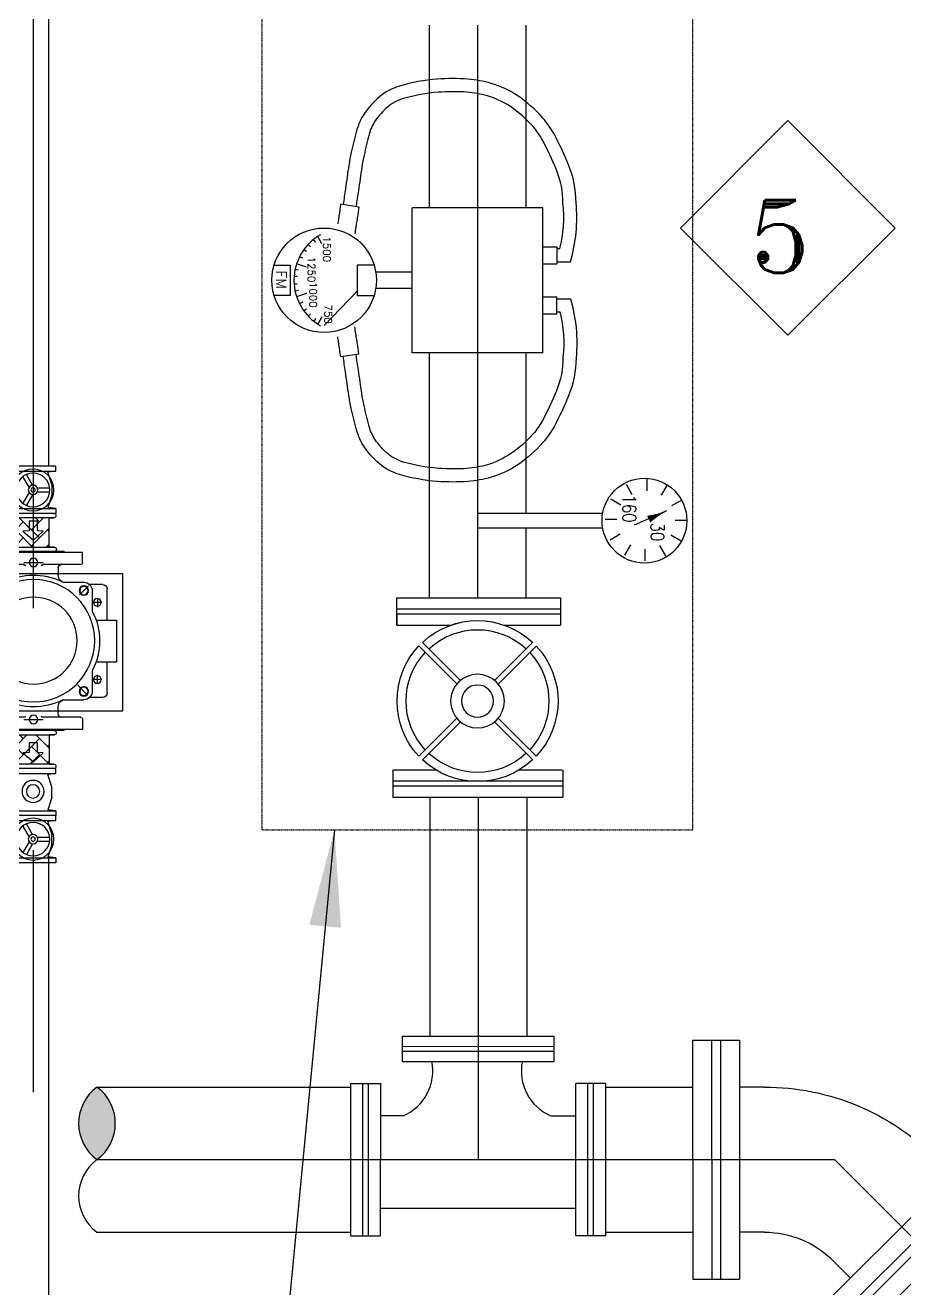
# Model space of a CAD drawing. Header units: millimetres. Extents: x -3973702 to -1592236, y 74982 to 569678.
# Drawn here: x -1706052 to -1705144, y 483904 to 485209 of the extents above; entities that cross this region are included whole.
import ezdxf

# ---------------------------------------------------------------- set-up
doc = ezdxf.new("R2010")
doc.units = ezdxf.units.MM
doc.header["$LTSCALE"] = 1000
doc.header["$MEASUREMENT"] = 0
doc.linetypes.add('CENTER', pattern=[2, 1.25, -0.25, 0.25, -0.25])
doc.linetypes.add('HIDDEN', pattern=[0.375, 0.25, -0.125])
doc.layers.get('0').update_dxf_attribs({"color": 9})
for name, color, linetype in [('A-DOORSYM', 1, 'Continuous'), ('ARROW', 9, 'Continuous'), ('FF-FITTING', 1, 'Continuous'), ('PL-DR-FITTING', 1, 'Continuous'), ('PL-DR-LEADER', 42, 'Continuous'), ('PL-DR-PIPE', 3, 'Continuous'), ('PL-DR-SYMBOL', 30, 'Continuous'), ('PL-DR-TEXT', 2, 'Continuous'), ('PL-W-CENTER', 43, 'CENTER'), ('PL-W-FITTING', 255, 'Continuous'), ('PL-W-LEADER', 1, 'Continuous'), ('PL-W-SYMBOL', 180, 'Continuous')]:
    doc.layers.add(name, color=color, linetype=linetype)
doc.styles.add('ELEC-TECH', font='techl___.ttf')
doc.styles.add('ROMANT', font='ROMANT.shx', dxfattribs={"width": 0.75})
doc.styles.add('style2', font='romans.shx')
doc.styles.add('T25', font='romans.shx', dxfattribs={"height": 63})
doc.dimstyles.new('ELEC-DIM', dxfattribs={"dimscale": 1000, "dimtxt": 0.18, "dimasz": 0.08, "dimexe": 0, "dimexo": 0.05, "dimgap": 0.09, "dimtad": 0, "dimtih": 1, "dimtoh": 1, "dimdec": 0, "dimzin": 0, "dimdsep": 46, "dimtxsty": 'ELEC-TECH', "dimblk": 'ARCHTICK', "dimcen": 0.09, "dimclrd": 1, "dimclre": 251, "dimclrt": 40, "dimadec": 0, "dimazin": 0, "dimtfac": 1, "dimtdec": 0, "dimtofl": 0, "dimtmove": 0, "dimatfit": 3, "dimfxl": 0.18, "dimtolj": 1, "dimtzin": 0, "dimlwd": -1, "dimarcsym": 0})

# ---------------------------------------------------------------- blocks, each defined once
blk = doc.blocks.new('A$C546E17B7')
at = {"layer": 'ARROW'}
h = blk.add_hatch(dxfattribs=at)
h.set_pattern_fill('AR-HBONE', color=256, scale=0.006672, angle=270, style=0)
h.set_pattern_definition([(315, (902699.017, 205030.881), (4e-15, -16.65468261), [35.32991704, -11.776639]), (225, (902707.345, 205022.554), (4e-15, -16.65468261), [35.32991704, -11.776639])])
h.paths.add_polyline_path([(17.3, 96.6), (17.3, 127.1), (-16.3, 127.1), (-16.3, 96.6)])
h = blk.add_hatch(dxfattribs=at)
h.set_pattern_fill('AR-HBONE', color=256, scale=1.96697, angle=450, style=0)
h.set_pattern_definition([(45, (902699.017, -205031.492), (2e-15, 16.65468261), [35.32991704, -11.776639]), (135, (902707.345, -205023.165), (2e-15, 16.65468261), [35.32991704, -11.776639])])
h.paths.add_polyline_path([(17.3, -97.2), (17.3, -127.7), (-16.3, -127.7), (-16.3, -97.2)])
for p, q in [((-23, 180.2), (23.8, 180.2)), ((-23, 175.1), (-23, 180.2)), ((-23, 175.1), (-14.9, 174.1)), ((23.8, 175.1), (-23, 175.1)), ((-18.9, 161.3), (-14.9, 174.1)), ((0.8, 160.7), (7.2, 171.8)), ((23.8, 175.1), (15.7, 174.1)), ((19.7, 161.3), (15.7, 174.1)), ((23.8, 180.2), (23.8, 175.1)), ((-18.9, 161.3), (-18.9, 150.3)), ((-4, 157.9), (-16.8, 157.9)), ((4.5, 158.6), (10.9, 169.6)), ((19.7, 161.3), (19.7, 150.3)), ((-18.9, 150.3), (-14.9, 137.6)), ((-4, 153.7), (-16.8, 153.7)), ((0.8, 150.9), (7.2, 139.9)), ((4.5, 153), (10.9, 142)), ((19.7, 150.3), (15.7, 137.6)), ((-23, 136.5), (-14.9, 137.6)), ((-23, 136.6), (-23, 131.5)), ((23.8, 136.6), (-23, 136.6)), ((-23, 131.5), (23.8, 131.5)), ((-21.1, 131.5), (22, 131.5)), ((23.8, 136.5), (15.7, 137.6)), ((23.8, 131.5), (23.8, 136.6)), ((-21.1, 127.1), (22, 127.1)), ((-16.3, 127.1), (-21.1, 127.1)), ((-16.3, 96.6), (-16.3, 127.1)), ((-16.3, 96.6), (-16.3, 127.1)), ((-4.3, 113.5), (-4.3, 123.4)), ((-4.3, 123.4), (4.4, 123.4)), ((4.4, 123.4), (4.4, 113.5)), ((17.3, 96.6), (17.3, 127.1)), ((17.3, 127.1), (22, 127.1)), ((-10, 113.1), (-4.3, 113.5)), ((-0.2, 103.8), (-10, 113.1)), ((10.9, 113.1), (-0.2, 103.8)), ((4.4, 113.5), (10.9, 113.1)), ((-31.7, 92.3), (31.6, 92.3)), ((-31.7, 92.3), (-31.7, 91.3)), ((21.5, 96.6), (-21.7, 96.6)), ((-21.6, 96.6), (-16.3, 96.6)), ((-21.6, 92.3), (21.5, 92.3)), ((-17.7, 96.6), (-16.3, 96.6)), ((17.3, 100.8), (15.9, 99.4)), ((21.5, 96.6), (17.3, 96.6)), ((31.6, 92.3), (31.6, 91.3)), ((-50.7, 80.5), (-50.7, 91.3)), ((-50.7, 91.3), (-32.7, 91.3)), ((-48.9, 78.6), (-10.2, 78.6)), ((-32.7, 91.3), (50.6, 91.3)), ((9.8, 80.8), (-10, 80.8)), ((10.1, 78.6), (48.7, 78.6)), ((50.6, 80.5), (50.6, 91.3)), ((-25.5, 75.5), (-25.5, 67.6)), ((25.4, 75.5), (25.4, 67.6)), ((-76.1, 21.3), (-76.1, 53.5)), ((-71.4, 58.2), (-57.9, 58.2)), ((-47.6, 47.3), (-57, 56.7)), ((-30.9, 60.4), (-52.1, 60.4)), ((52, 60.4), (30.8, 60.4)), ((45.8, 45.5), (56.4, 56.1)), ((57.8, 58.2), (71.3, 58.2)), ((75.9, -54.1), (75.9, 53.5)), ((-70.7, 39.6), (-61.1, 39.6)), ((-70.5, 39.6), (-60.8, 39.6)), ((-66, 44.1), (-66, 34.8)), ((-60.7, 51.8), (-60.7, 30.5)), ((60.6, 51.8), (60.6, 30.5)), ((70.6, 39.6), (61, 39.6)), ((65.9, 44.1), (65.9, 34.8)), ((-85.8, 21.3), (-85.8, -22)), ((-65.7, 21.3), (-85.8, 21.3)), ((51.5, -0.3), (62.5, -0.3)), ((68.1, -0.3), (81, -0.3)), ((-65.7, -21.9), (-85.8, -21.9)), ((-65.7, -22), (-85.8, -22)), ((-76.1, -54.1), (-76.1, -21.7)), ((-66, -44.7), (-66, -35.4)), ((-60.7, -31.2), (-60.7, -52.4)), ((60.6, -31.2), (60.6, -52.4)), ((65.9, -44.7), (65.9, -35.4)), ((-70.7, -40.2), (-61.1, -40.2)), ((-45.9, -46.1), (-55.3, -55.6)), ((45.8, -46.1), (55.2, -55.6)), ((70.6, -40.2), (61, -40.2)), ((-71.4, -58.8), (-57.9, -58.8)), ((-30.9, -61), (-52.1, -61)), ((52, -61), (30.8, -61)), ((57.8, -58.8), (71.3, -58.8)), ((-25.5, -76.1), (-25.5, -68.2)), ((25.4, -76.1), (25.4, -68.2)), ((-50.7, -81.1), (-50.7, -91.9)), ((-48.9, -79.2), (-10.2, -79.2)), ((9.8, -81.4), (-10, -81.4)), ((10.1, -79.2), (48.7, -79.2)), ((50.6, -81.1), (50.6, -91.9)), ((-50.7, -91.9), (-31.7, -91.9)), ((-31.7, -91.9), (50.6, -91.9)), ((-31.7, -92.9), (-31.7, -91.9)), ((-31.7, -92.9), (31.6, -92.9)), ((21.5, -97.2), (-21.7, -97.2)), ((-21.6, -92.9), (21.5, -92.9)), ((-21.6, -97.2), (-16.3, -97.2)), ((-17.7, -97.2), (-16.3, -97.2)), ((-16.3, -97.2), (-16.3, -127.7)), ((-16.3, -97.2), (-16.3, -127.7)), ((17.3, -101.4), (15.9, -100)), ((17.3, -97.2), (17.3, -127.7)), ((21.5, -97.2), (17.3, -97.2)), ((31.6, -92.9), (31.6, -91.9)), ((-10, -115.9), (-4.3, -115.5)), ((-0.2, -125.2), (-10, -115.9)), ((-4.3, -115.5), (-4.3, -105.6)), ((-4.3, -105.6), (4.4, -105.6)), ((10.9, -115.9), (-0.2, -125.2)), ((4.4, -105.6), (4.4, -115.5)), ((4.4, -115.5), (10.9, -115.9)), ((-21.1, -127.7), (22, -127.7)), ((-16.3, -127.7), (-21.1, -127.7)), ((17.3, -127.7), (22, -127.7)), ((-23, -132.1), (23.8, -132.1)), ((-23, -137.2), (-23, -132.1)), ((-23, -137.1), (-14.9, -138.2)), ((23.8, -137.2), (-23, -137.2)), ((-21.1, -132.1), (22, -132.1)), ((-18.9, -151), (-14.9, -138.2)), ((23.8, -137.1), (15.7, -138.2)), ((19.7, -151), (15.7, -138.2)), ((23.8, -132.1), (23.8, -137.2)), ((-18.9, -161.9), (-18.9, -151)), ((19.7, -161.9), (19.7, -151)), ((26, -165.6), (21.9, -149.7)), ((25.1, -155.7), (21.9, -149.7)), ((25.1, -155.8), (25.1, -144)), ((27, -144), (25.1, -144)), ((27, -155.8), (25.1, -155.8)), ((26, -165.6), (30.5, -149.6)), ((27, -155.8), (27, -144)), ((27, -155.8), (30.5, -149.6)), ((-18.9, -161.9), (-14.9, -174.7)), ((19.7, -161.9), (15.7, -174.7)), ((-23, -175.7), (-14.9, -174.7)), ((-23, -175.7), (-23, -180.8)), ((23.8, -175.7), (-23, -175.7)), ((-23, -180.8), (23.8, -180.8)), ((23.8, -175.7), (15.7, -174.7)), ((23.8, -180.8), (23.8, -175.7)), ((-23, -185.8), (-14.9, -186.9)), ((-18.9, -199.6), (-14.9, -186.9)), ((0.8, -200.2), (7.2, -189.2)), ((4.5, -202.3), (10.9, -191.3)), ((23.8, -185.8), (15.7, -186.9)), ((19.7, -199.6), (15.7, -186.9)), ((-18.9, -210.6), (-18.9, -199.6)), ((-4, -203), (-16.8, -203)), ((-4, -207.2), (-16.8, -207.2)), ((4.5, -207.9), (10.9, -218.9)), ((19.7, -210.6), (19.7, -199.6)), ((-18.9, -210.6), (-14.9, -223.4)), ((0.8, -210), (7.2, -221.1)), ((19.7, -210.6), (15.7, -223.4)), ((-23, -224.4), (-14.9, -223.4)), ((23.8, -224.4), (15.7, -223.4))]:
    blk.add_line(p, q, dxfattribs=at)
for points in [[(23.8, -180.8), (23.8, -185.9), (-23, -185.9), (-23, -180.8)], [(23.8, -229.4), (23.8, -224.3), (-23, -224.3), (-23, -229.4)]]:
    blk.add_lwpolyline(points, close=True, dxfattribs=at)
for centre, radius in [((-0.1, 80.8), 4.44), ((0, 0), 63.3), ((-52.1, 51.8), 4.91), ((-52.1, 51.8), 4.3), ((52, 51.8), 4.91), ((52, 51.8), 4.3), ((-66, 39.6), 3.9), ((-0.3, 0.1), 44.9), ((65.9, 39.6), 3.9), ((-66, -40.2), 3.9), ((65.9, -40.2), 3.9), ((-52.1, -52.4), 4.91), ((-52.1, -52.4), 4.3), ((52, -52.4), 4.91), ((52, -52.4), 4.3), ((-0.1, -81.4), 4.44), ((0.4, -205.1), 21.6), ((0.4, -205.1), 17.3), ((0.4, -205.1), 4.91), ((0.4, -205.1), 2.19)]:
    blk.add_circle(centre, radius, dxfattribs=at)
for centre, radius, start, end in [((-48.9, 80.5), 1.87, 180, 270), ((-28.7, 75.5), 3.12, 0, 90), ((-10.2, 76.7), 1.87, 21.6686, 90), ((10.1, 76.7), 1.87, 90, 158.3314), ((28.5, 75.5), 3.12, 90, 180), ((48.7, 80.5), 1.87, 270, 0), ((-32.9, 67.6), 7.33, 295.7843, 0), ((-0.1, -0.3), 68.1, 64.2157, 114.7815), ((32.7, 67.6), 7.33, 180, 244.2157), ((-71.4, 53.5), 4.68, 90, 180), ((-52.1, 51.8), 8.59, 90, 180), ((-0.1, -0.3), 68.1, 114.7815, 116.9506), ((-0.1, -0.3), 68.1, 63.0494, 64.2157), ((52, 51.8), 8.59, 0, 90), ((71.3, 53.5), 4.68, 0, 90), ((-0.1, -0.3), 68.1, 153.0494, 206.9506), ((-0.1, -0.3), 68.1, 333.0494, 26.9506), ((-71.4, -54.1), 4.68, 180, 270), ((-52.1, -52.4), 8.59, 180, 270), ((-0.1, -0.3), 68.1, 243.0494, 244.2157), ((-0.1, -0.3), 68.1, 244.2157, 295.7843), ((-32.9, -68.2), 7.33, 0, 64.2157), ((32.7, -68.2), 7.33, 115.7843, 180), ((-0.1, -0.3), 68.1, 295.7843, 296.9506), ((52, -52.4), 8.59, 270, 0), ((71.3, -54.1), 4.68, 270, 0), ((-28.7, -76.1), 3.12, 270, 0), ((-10.2, -77.4), 1.87, 270, 338.3314), ((10.1, -77.4), 1.87, 201.6686, 270), ((28.5, -76.1), 3.12, 180, 270), ((-48.9, -81.1), 1.87, 90, 180), ((48.7, -81.1), 1.87, 0, 90), ((-21.6, -95), 2.18, 90.0027, 180.0027), ((-21.6, -95), 2.18, 180.0027, 270.0027), ((21.5, -95), 2.18, 0.0027, 90.0027), ((21.5, -95), 2.18, 270.0027, 0.0027), ((-21.1, -129.9), 2.18, 90.0027, 180.0027), ((-21.1, -129.9), 2.18, 180.0027, 270.0027), ((22, -129.9), 2.18, 0.0027, 90.0027), ((22, -129.9), 2.18, 270.0027, 0.0027)]:
    blk.add_arc(centre, radius, start, end, dxfattribs=at)
for centre, major_axis, start_param, end_param in [((0.4, 155.8), (0, -21.6), 0.001666, 6.284851), ((0.4, 155.8), (-12.3, -12.3), 0.785398, 7.068583), ((0.4, 155.8), (-3.47, -3.47), 0.785398, 7.068583), ((0.4, 155.8), (-1.55, 1.55), 2.356194490192287, 8.639379797371873), ((-21.1, 129.3), (-1.54, -1.54), 3.926944, 5.49774), ((22, 129.3), (-1.54, -1.54), 2.356147, 3.926944), ((-21.1, 129.3), (-1.54, -1.54), 5.49774, 7.068536), ((22, 129.3), (-1.54, -1.54), 0.785351, 2.356147), ((-21.6, 94.4), (-1.54, -1.54), 3.926944, 5.49774), ((-21.6, 94.4), (-1.54, -1.54), 5.49774, 7.068536), ((21.5, 94.4), (-1.54, -1.54), 2.356147, 3.926944), ((21.5, 94.4), (-1.54, -1.54), 0.785351, 2.356147), ((0.4, -155.8), (-8.07, -8.07), 0.785398, 7.068583), ((0.4, -155.8), (-4.89, -4.89), 0.785398, 7.068583)]:
    blk.add_ellipse(centre, major_axis=major_axis, ratio=1, start_param=start_param, end_param=end_param, dxfattribs=at)
blk = doc.blocks.new('DIG')
at = {"layer": 'PL-DR-FITTING', "color": 2}
for p, q in [((-0.0481, 0.3516), (-0.0381, 0.3341)), ((-0.0128, 0.3604), (-0.0128, 0.3403)), ((0.0223, 0.3504), (0.0122, 0.333)), ((-0.0743, 0.3262), (-0.0569, 0.3162)), ((0.0476, 0.3242), (0.0302, 0.3141)), ((-0.0844, 0.2912), (-0.0643, 0.2912)), ((0.0565, 0.2888), (0.0363, 0.2888)), ((-0.0755, 0.2558), (-0.0581, 0.2659)), ((0.0464, 0.2538), (0.029, 0.2638)), ((-0.0502, 0.2296), (-0.0401, 0.247)), ((-0.0151, 0.2196), (-0.0151, 0.2397)), ((0.0202, 0.2284), (0.0102, 0.2458))]:
    blk.add_line(p, q, dxfattribs=at)
at = {"layer": 'PL-DR-FITTING'}
for p, q in [((-0.0294, 0.3251), (-0.0049, 0.2695)), ((-0.0249, 0.2154), (-0.0249, 0)), ((0, 0.2156), (0, 0))]:
    blk.add_line(p, q, dxfattribs=at)
blk.add_circle((-0.0128, 0.2874), 0.073, dxfattribs=at)
for points in [[(-0.0278, 0.3205), (-0.0272, 0.3208), (-0.0294, 0.3251), (-0.0291, 0.3252)], [(-0.0265, 0.3211), (-0.0272, 0.3208), (-0.0288, 0.3253), (-0.0291, 0.3252)], [(-0.0264, 0.3159), (-0.0252, 0.3164), (-0.0278, 0.3205), (-0.0272, 0.3208)], [(-0.0241, 0.3169), (-0.0252, 0.3164), (-0.0265, 0.3211), (-0.0272, 0.3208)], [(-0.0251, 0.3113), (-0.0233, 0.3121), (-0.0264, 0.3159), (-0.0252, 0.3164)], [(-0.0215, 0.3129), (-0.0233, 0.3121), (-0.0241, 0.3169), (-0.0252, 0.3164)], [(-0.0239, 0.3065), (-0.0213, 0.3077), (-0.0251, 0.3113), (-0.0233, 0.3121)], [(-0.0229, 0.3017), (-0.0194, 0.3033), (-0.0239, 0.3065), (-0.0213, 0.3077)], [(-0.0187, 0.3088), (-0.0213, 0.3077), (-0.0215, 0.3129), (-0.0233, 0.3121)], [(-0.0158, 0.3049), (-0.0194, 0.3033), (-0.0187, 0.3088), (-0.0213, 0.3077)], [(-0.0128, 0.301), (-0.0174, 0.2989), (-0.0158, 0.3049), (-0.0194, 0.3033)], [(-0.022, 0.2969), (-0.0174, 0.2989), (-0.0229, 0.3017), (-0.0194, 0.3033)], [(-0.0213, 0.2919), (-0.0154, 0.2945), (-0.022, 0.2969), (-0.0174, 0.2989)], [(-0.0096, 0.2972), (-0.0154, 0.2945), (-0.0128, 0.301), (-0.0174, 0.2989)]]:
    blk.add_solid(points, dxfattribs=at)
at = {"layer": 'PL-DR-FITTING', "color": 2, "style": 'T25', "width": 0.8}
for s, p in [('30', (-0.0091, 0.2982)), ('160', (-0.0572, 0.2498))]:
    blk.add_text(s, height=0.0231, dxfattribs=at).set_placement(p)
blk = doc.blocks.new('FM')
at = {"layer": 'PL-DR-FITTING'}
for p, q in [((-0.1045, 0.166), (-0.1045, 0.1816)), ((-0.0618, 0.166), (-0.0618, 0.1816)), ((-0.1217, 0.15), (-0.1217, 0.166)), ((-0.1217, 0.166), (-0.1022, 0.166)), ((-0.1195, 0.166), (-0.1195, 0.1696)), ((-0.1022, 0.15), (-0.1022, 0.166)), ((-0.0446, 0.166), (-0.0641, 0.166)), ((-0.0641, 0.15), (-0.0641, 0.166)), ((-0.0468, 0.166), (-0.0468, 0.1696)), ((-0.0446, 0.15), (-0.0446, 0.166)), ((0, 0.15), (-0.1663, 0.15)), ((-0.1663, 0.15), (-0.1663, 0)), ((0, 0.15), (0, 0)), ((0, 0), (-0.1663, 0)), ((-0.0926, 0), (-0.0926, -0.0418)), ((-0.0737, 0), (-0.0737, -0.0418)), ((-0.1708, -0.082), (-0.1677, -0.0612)), ((0.0045, -0.082), (0.0014, -0.0612))]:
    blk.add_line(p, q, dxfattribs=at)
at = {"layer": 'PL-DR-FITTING', "color": 2}
for p, q in [((-0.0707, -0.0631), (-0.0311, -0.101)), ((-0.1249, -0.1035), (-0.1334, -0.1084)), ((-0.1271, -0.1107), (-0.1301, -0.1131)), ((-0.0414, -0.1035), (-0.0329, -0.1084)), ((-0.0392, -0.1107), (-0.0362, -0.1131)), ((-0.1217, -0.1167), (-0.1242, -0.1195)), ((-0.1164, -0.1212), (-0.1183, -0.1243)), ((-0.1084, -0.1254), (-0.1103, -0.1292)), ((-0.0983, -0.1211), (-0.1022, -0.1326)), ((-0.0947, -0.1304), (-0.0956, -0.1344)), ((-0.0716, -0.1304), (-0.0707, -0.1344)), ((-0.068, -0.1211), (-0.0642, -0.1326)), ((-0.058, -0.1254), (-0.056, -0.1292)), ((-0.0499, -0.1212), (-0.048, -0.1243)), ((-0.0446, -0.1167), (-0.0421, -0.1195)), ((-0.0874, -0.1319), (-0.0877, -0.1356)), ((-0.0789, -0.1319), (-0.0786, -0.1356))]:
    blk.add_line(p, q, dxfattribs=at)
at = {"layer": 'PL-DR-FITTING'}
for points in [[(-0.1045, 0.1816, 0.097589), (-0.1723, 0.1881, 0.095368), (-0.2158, 0.1795, 0.027947), (-0.2512, 0.1628, 0.0553), (-0.2695, 0.15, 0.064665), (-0.295, 0.1211, 0.077424), (-0.3093, 0.0906, 0.052532), (-0.3141, 0.064, 0.037965), (-0.3141, 0.0287, 0.051921), (-0.3062, -0.0144, 0.104798), (-0.2936, -0.0378, 0.067555), (-0.2749, -0.0547, 0.085189), (-0.2549, -0.0638, 0.010009), (-0.2302, -0.0699, 0.017556), (-0.2152, -0.0727, 0.001488), (-0.1883, -0.0766, -0.000737), (-0.1704, -0.0792, -0.002236)], [(-0.0618, 0.1816, -0.097589), (0.006, 0.1881, -0.095368), (0.0495, 0.1795, -0.027947), (0.0849, 0.1628, -0.0553), (0.1031, 0.15, -0.064665), (0.1287, 0.1211, -0.077424), (0.143, 0.0906, -0.052532), (0.1478, 0.064, -0.037965), (0.1478, 0.0287, -0.051921), (0.1399, -0.0144, -0.104798), (0.1273, -0.0378, -0.067555), (0.1086, -0.0547, -0.085189), (0.0886, -0.0638, -0.010009), (0.0639, -0.0699, -0.017556), (0.0489, -0.0727, -0.001488), (0.022, -0.0766, 0.000737), (0.0041, -0.0792, 0.002236)], [(-0.1195, 0.1696, 0.08726), (-0.1716, 0.1731, 0.09679), (-0.2101, 0.1656, 0.027947), (-0.244, 0.1496, 0.0553), (-0.2596, 0.1387, 0.064665), (-0.2826, 0.1127, 0.077424), (-0.2949, 0.0864, 0.052532), (-0.2992, 0.0629, 0.037965), (-0.2991, 0.0298, 0.051921), (-0.2918, -0.0102, 0.104798), (-0.2822, -0.0281, 0.067555), (-0.2664, -0.0423, 0.085189), (-0.2511, -0.0493, 0.010009), (-0.2269, -0.0552, 0.017556), (-0.213, -0.0578, 0.001488), (-0.1862, -0.0617, -0.000737), (-0.1682, -0.0644, -0.002236)], [(-0.0468, 0.1696, -0.08726), (0.0053, 0.1731, -0.09679), (0.0438, 0.1656, -0.027947), (0.0777, 0.1496, -0.0553), (0.0933, 0.1387, -0.064665), (0.1162, 0.1127, -0.077424), (0.1286, 0.0864, -0.052532), (0.1329, 0.0629, -0.037965), (0.1328, 0.0298, -0.051921), (0.1255, -0.0102, -0.104798), (0.1159, -0.0281, -0.067555), (0.1001, -0.0423, -0.085189), (0.0848, -0.0493, -0.010009), (0.0606, -0.0552, -0.017556), (0.0467, -0.0578, -0.001488), (0.0199, -0.0617, 0.000737), (0.0019, -0.0644, 0.002236)], [(-0.1677, -0.0612, -0.00052), (-0.155, -0.063, -0.002236), (-0.1516, -0.0636, -0.000728), (-0.1366, -0.0659)], [(0.0014, -0.0612, 0.00052), (-0.0113, -0.063, 0.002236), (-0.0147, -0.0636, 0.000728), (-0.0297, -0.0659)], [(-0.1708, -0.082, -0.000556), (-0.1572, -0.084, -0.002236), (-0.1539, -0.0845, -0.000277), (-0.1482, -0.0854, -0.00062)], [(0.0045, -0.082, 0.000556), (-0.0091, -0.084, 0.002236), (-0.0124, -0.0845, 0.000277), (-0.0181, -0.0854, 0.00062)]]:
    blk.add_lwpolyline(points, format="xyb", dxfattribs=at)
blk.add_lwpolyline([(-0.1006, -0.0437), (-0.1006, -0.0631), (-0.0657, -0.0631), (-0.0657, -0.0437)], dxfattribs=at)
at = {"layer": 'PL-DR-FITTING', "color": 2}
blk.add_lwpolyline([(-0.1006, -0.1585), (-0.1006, -0.1402), (-0.0657, -0.1402), (-0.0657, -0.1585)], dxfattribs=at)
at = {"layer": 'PL-DR-FITTING'}
blk.add_circle((-0.0832, -0.1011), 0.06, dxfattribs=at)
at = {"layer": 'PL-DR-FITTING', "color": 2}
blk.add_arc((-0.0832, -0.0757), 0.06, 209.3888, 330.6112, dxfattribs=at)
for s, height, style, p in [('1500', 0.00859, 'T25', (-0.1336, -0.1022)), ('750', 0.00859, 'T25', (-0.0554, -0.1007)), ('1250', 0.00859, 'T25', (-0.1103, -0.1199)), ('1000', 0.00859, 'T25', (-0.0812, -0.118)), ('FM', 0.01177, 'style2', (-0.0944, -0.1561))]:
    blk.add_text(s, height=height, dxfattribs=dict(at, style=style)).set_placement(p)
blk = doc.blocks.new('A$C0F6B28C0')
at = {"layer": 'PL-W-FITTING'}
for p, q in [((-129.7, 105.6), (-129.7, 147.3)), ((-129.7, 147.3), (130.6, 147.3)), ((130.6, 105.7), (130.6, 147.3)), ((130.6, 130.4), (-129.7, 130.3)), ((130.6, 122.6), (-129.7, 122.5)), ((-63.5, 105.6), (-129.7, 105.6)), ((129.6, 105.7), (63.3, 105.6)), ((-89.9, 84.3), (-31.7, 26.1)), ((-84.3, 89.9), (-26.1, 31.7)), ((84.4, 89.9), (26.2, 31.6)), ((89.8, 84.4), (31.6, 26.2)), ((-31.6, -26.2), (-89.8, -84.4)), ((-26.2, -31.6), (-84.4, -89.9)), ((26.1, -31.7), (84.3, -89.9)), ((31.7, -26.1), (89.9, -84.3)), ((-123.7, -133.4), (-123.7, -116.3)), ((-123.7, -116.3), (-40.6, -116.3)), ((-123.7, -116.4), (-123.7, -158.2)), ((-123.7, -133.4), (126.8, -133.4)), ((-123.7, -133.4), (126.8, -133.4)), ((40.6, -116.3), (126.8, -116.3)), ((126.8, -133.4), (126.8, -116.3)), ((126.8, -158.2), (126.8, -116.4)), ((-123.7, -141.3), (126.8, -141.3)), ((-123.7, -158.2), (126.8, -158.2)), ((-99.5, -158.2), (102.5, -158.2))]:
    blk.add_line(p, q, dxfattribs=at)
for radius in [41.1, 24.6]:
    blk.add_circle((0, 0), radius, dxfattribs=at)
for radius, start, end in [(123.2, 46.8067, 133.1782), (109.3, 47.0343, 132.9429), (123.2, 136.8662, 223.2376), (123.2, 316.8662, 43.2376), (109.3, 137.1014, 223.01), (109.3, 317.1014, 43.01), (123.2, 226.8067, 313.1782), (123.2, 226.8662, 313.2376), (109.3, 227.0343, 312.9429)]:
    blk.add_arc((0, 0), radius, start, end, dxfattribs=at)
blk = doc.blocks.new('_ArchTick')
at = {"color": 0, "linetype": 'ByBlock', "const_width": 0.15}
blk.add_lwpolyline([(-0.5, -0.5), (0.5, 0.5)], dxfattribs=at)
blk = doc.blocks.new('A$C2E960D06')
at = {"layer": 'FF-FITTING'}
for p, q in [((-0.0164, 0.1909), (-0.1908, 0.0164)), ((0.0179, 0.1566), (-0.0164, 0.1909)), ((-0.0025, 0.177), (-0.1769, 0.0025)), ((0.004, 0.1705), (-0.1705, -0.004)), ((0.0179, 0.1566), (-0.1566, -0.0178)), ((0.0017, 0.1043), (-0.0163, 0.1224)), ((-0.0694, 0.0694), (-0.0694, 0.0694)), ((-0.1566, -0.0178), (-0.1908, 0.0164)), ((-0.1043, -0.0017), (-0.1224, 0.0164)), ((-0.075, -0.0724), (-0.075, -0.0982)), ((0.075, -0.0724), (0.075, -0.0982)), ((-0.1234, -0.1465), (-0.1234, -0.0981)), ((0.1233, -0.0982), (-0.1234, -0.0981)), ((0.1233, -0.1466), (0.1233, -0.0982)), ((0.1233, -0.1179), (-0.1234, -0.1178)), ((0.1233, -0.127), (-0.1234, -0.1269)), ((0.1233, -0.1466), (-0.1234, -0.1465)), ((-0.0001, -0.1466), (-0.0001, -0.1466))]:
    blk.add_line(p, q, dxfattribs=at)
for radius in [0.25, 0.1]:
    blk.add_arc((-0.175, -0.0724), radius, 0, 45, dxfattribs=at)
blk = doc.blocks.new('A$C751C6B67')
at = {"layer": 'PL-W-FITTING'}
for p, q in [((-0.0992, 0), (-0.0992, 0.021)), ((-0.0992, 0.021), (0.0261, 0.021)), ((0.0261, 0), (0.0261, 0.021)), ((-0.0992, 0.0125), (0.0261, 0.0124)), ((-0.0992, 0.0085), (0.0261, 0.0085)), ((-0.0992, 0), (0.0261, 0)), ((-0.1419, -0.0182), (-0.1171, -0.0182)), ((-0.1419, -0.1442), (-0.1419, -0.0182)), ((-0.1319, -0.1442), (-0.1318, -0.0182)), ((-0.1272, -0.1442), (-0.1272, -0.0182)), ((-0.1172, -0.1442), (-0.1171, -0.0182)), ((0.0688, -0.0182), (0.044, -0.0182)), ((0.0441, -0.1442), (0.044, -0.0182)), ((0.0541, -0.1442), (0.0541, -0.0182)), ((0.0588, -0.1442), (0.0587, -0.0182)), ((0.0688, -0.1442), (0.0688, -0.0182)), ((-0.0985, -0.0449), (-0.1172, -0.0449)), ((0.0235, -0.0449), (0.0441, -0.0449)), ((0.0688, -0.0812), (0.0688, -0.0812)), ((0.0441, -0.1216), (-0.1172, -0.1217)), ((-0.1419, -0.1442), (-0.1172, -0.1442)), ((0.0688, -0.1442), (0.0441, -0.1442))]:
    blk.add_line(p, q, dxfattribs=at)
for centre, start, end in [((-0.1143, -0.008), 293.2249, 11.5418), ((0.0393, -0.008), 168.4582, 246.7751)]:
    blk.add_arc(centre, 0.0402, start, end, dxfattribs=at)
blk = doc.blocks.new('CUT100')
at = {"layer": 'PL-DR-SYMBOL'}
blk.add_hatch(color=256, dxfattribs=at).paths.add_polyline_path([(0, 0.05, 0.505767), (0, 0, 0.505767)])
for centre, start, end in [((0.01839, 0.025), 126.3424, 233.6576), ((-0.01839, 0.025), 306.3424, 53.6576), ((0.01839, -0.025), 126.3424, 233.6576)]:
    blk.add_arc(centre, 0.03104, start, end, dxfattribs=at)
blk = doc.blocks.new('A$C0B5122C3')
at = {"layer": 'PL-DR-LEADER'}
for p, q in [((-43.5, -16.7), (67.4, 94.3)), ((178.3, -16.7), (67.4, 94.3)), ((67.4, -127.6), (-43.5, -16.7)), ((67.4, -127.6), (178.3, -16.7))]:
    blk.add_line(p, q, dxfattribs=at)

msp = doc.modelspace()

# ---------------------------------------------------------------- linework, layer by layer
at = {"layer": 'PL-DR-PIPE'}
for p, q in [((-1706028.2, 485856.9), (-1706028.2, 484753.5)), ((-1705635.1, 485209.4), (-1705635.1, 485020.7)), ((-1705535.1, 485209.4), (-1705535.1, 485020.7)), ((-1705635.1, 484871), (-1705635.1, 484617.8)), ((-1705535.1, 484871), (-1705535.1, 484704.8)), ((-1705535.1, 484689.8), (-1705535.1, 484617.8)), ((-1705634.3, 484411.6), (-1705634.3, 484164.9)), ((-1705534.3, 484411.6), (-1705534.3, 484164.8)), ((-1706028.2, 484349), (-1706028.2, 483585.2)), ((-1705978.2, 484112.1), (-1705716, 484112.1)), ((-1705452.7, 484112.1), (-1705362.9, 484112.1)), ((-1705978.2, 483962.1), (-1705716.1, 483962.1)), ((-1705452.6, 483962.1), (-1705362.8, 483962.1))]:
    msp.add_line(p, q, dxfattribs=at)
at = {"layer": 'PL-DR-TEXT', "linetype": 'HIDDEN', "ltscale": 0.0001, "elevation": 0}
msp.add_lwpolyline([(-1705807.9, 485440.4), (-1705807.9, 484377.8), (-1705362.7, 484377.8), (-1705362.7, 485440.4)], close=True, dxfattribs=at)
at = {"layer": 'PL-W-CENTER'}
for p, q in [((-1706044.2, 485856.9), (-1706044.2, 483585.2)), ((-1705585.1, 485209.4), (-1705585.1, 484617.8)), ((-1705584.3, 484411.6), (-1705584.3, 484037.1)), ((-1705978.2, 484037.1), (-1705216.3, 484037.1)), ((-1704828.5, 483649.3), (-1705216.3, 484037.1))]:
    msp.add_line(p, q, dxfattribs=at)
at = {"layer": 'PL-W-LEADER'}
msp.add_lwpolyline([(-1705951.5, 484642.5), (-1706128.8, 484642.5), (-1706128.8, 484500.9), (-1705951.5, 484500.9)], close=True, dxfattribs=at)

# ---------------------------------------------------------------- block references
at = {"layer": 'A-DOORSYM'}
msp.add_blockref('A$C0B5122C3', (-1705332, 485016.6, 0), dxfattribs=at)
at = {"layer": 'ARROW', "xscale": -1}
msp.add_blockref('A$C546E17B7', (-1706043.8, 484573.4), dxfattribs=at)
at = {"layer": 'FF-FITTING', "color": 1, "xscale": -0.6749999998137355, "yscale": 0.6749999999883585, "zscale": 0.6749999999935999, "rotation": 180}
msp.add_blockref('A$C0F6B28C0', (-1705585.1, 484511), dxfattribs=at)
at = {"layer": 'FF-FITTING', "xscale": 1250, "yscale": 1250, "zscale": 1250}
msp.add_blockref('A$C751C6B67', (-1705538.7, 484138.6), dxfattribs=at)
at = {"layer": 'FF-FITTING', "xscale": -1000, "yscale": 1000, "zscale": 1000, "rotation": 270}
msp.add_blockref('A$C2E960D06', (-1705216.3, 484037.1), dxfattribs=at)
at = {"layer": 'PL-W-SYMBOL', "color": 8, "rotation": 270}
for name, p, xscale, yscale, zscale in [('FM', (-1705652.6, 484871), 899.9999999912105, 899.9999999912105, 899.9999999912233), ('DIG', (-1705585.1, 484689.8), 599.9999999944702, 599.9999999944702, 599.9999999944519)]:
    msp.add_blockref(name, p, dxfattribs=dict(at, xscale=xscale, yscale=yscale, zscale=zscale))
at = {"layer": 'PL-W-SYMBOL', "color": 3, "ltscale": 0.03, "xscale": 1500, "yscale": 1500, "zscale": 1500}
msp.add_blockref('CUT100', (-1705978.2, 484037.1), dxfattribs=at)

# ---------------------------------------------------------------- texts
at = {"layer": 'PL-DR-TEXT', "style": 'ROMANT'}
msp.add_text('5', height=75, rotation=0.0222, dxfattribs=at).set_placement((-1705304.5, 484953.6))

# ---------------------------------------------------------------- leaders
at = {"layer": 'PL-W-LEADER', "color": 1}
msp.add_leader([(-1705732.9, 484377.8), (-1705842.2, 483238.6), (-1706032, 483238.6)], dimstyle='ELEC-DIM', override={"dimasz": 0.1, "dimclrd": 256, "dimfxl": 0.05}, dxfattribs=at)

doc.saveas('drawing.dxf')
